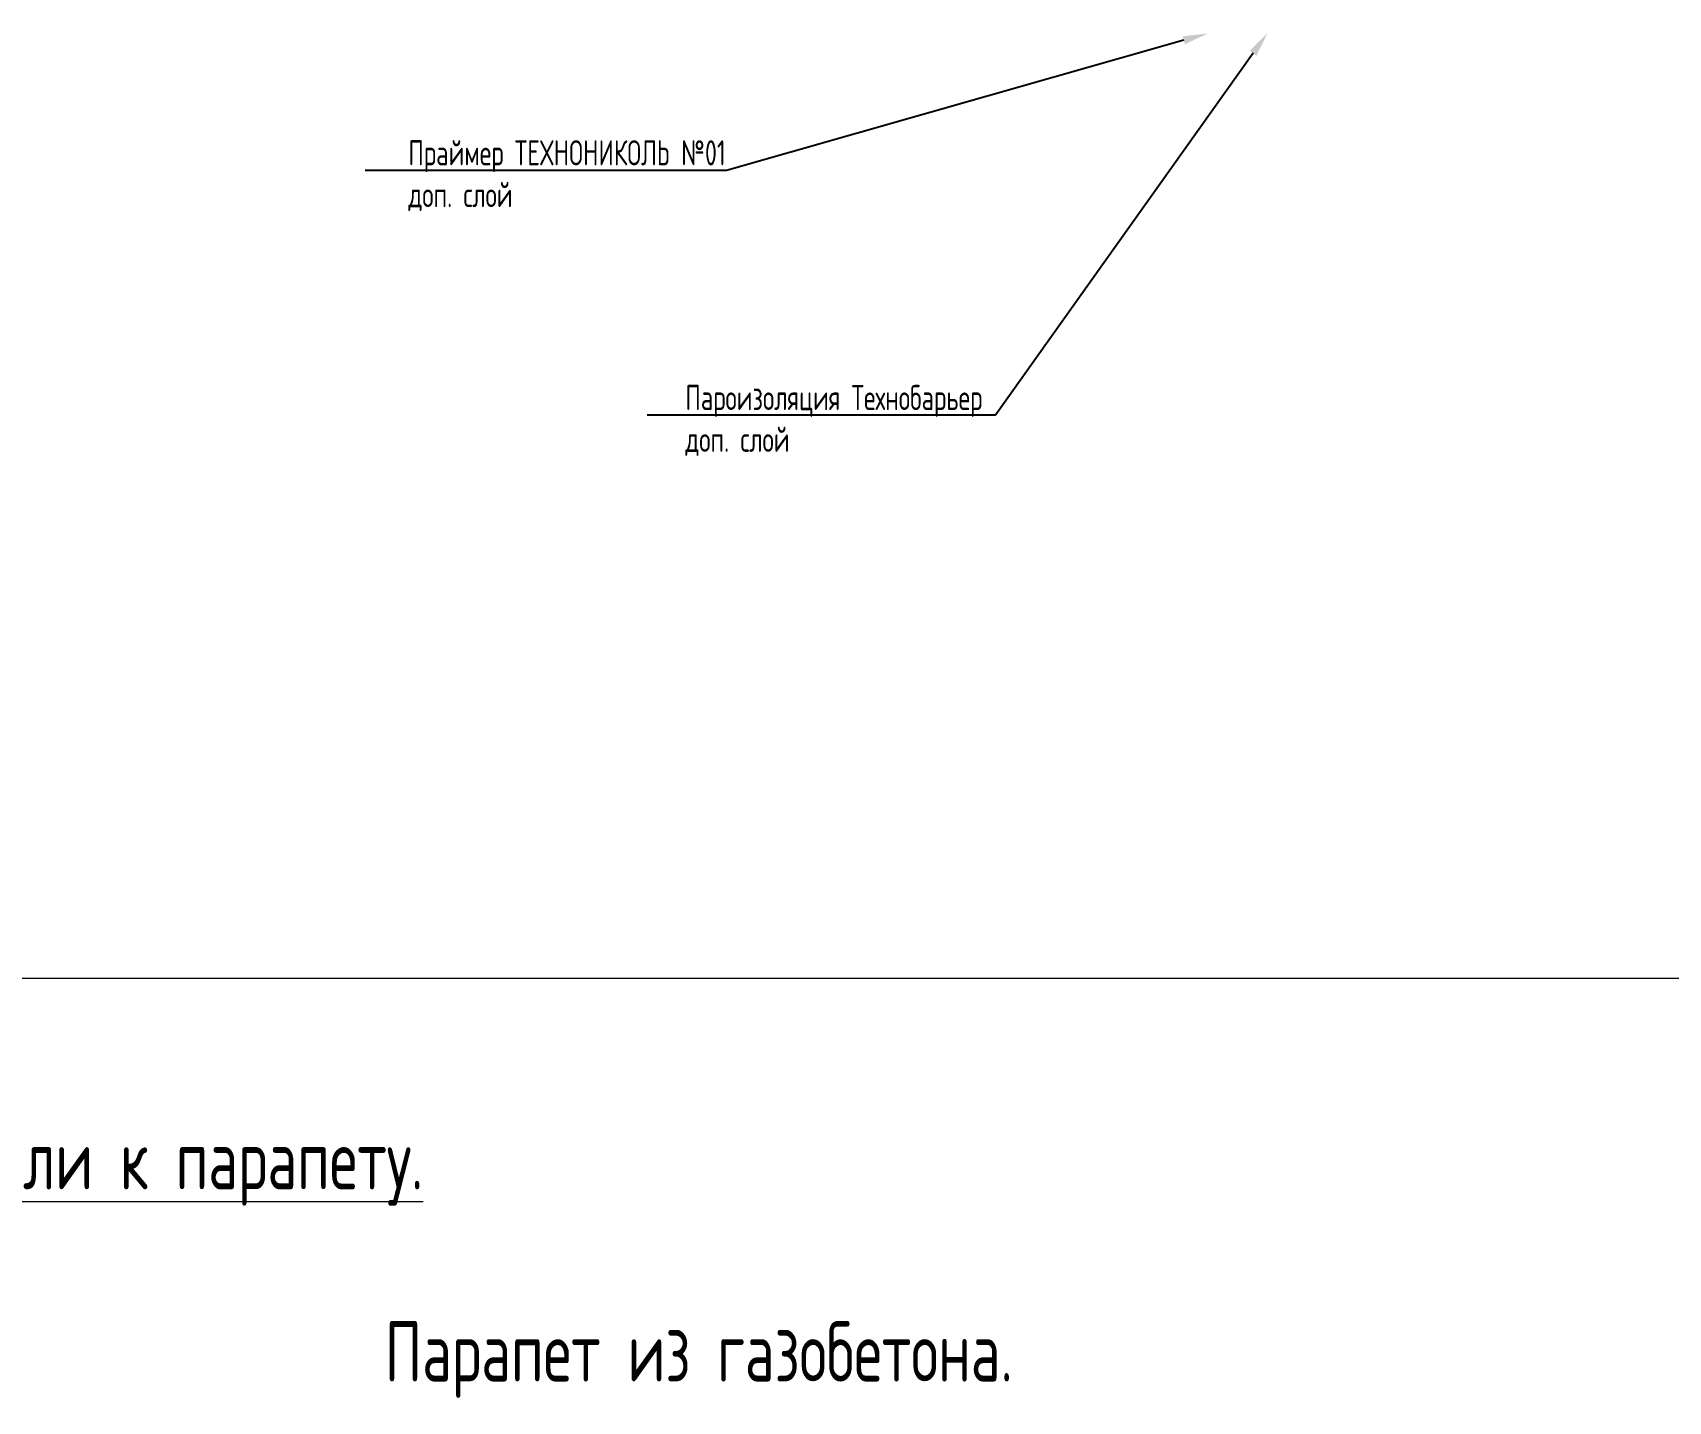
# Model space of a CAD drawing. Header units: millimetres. Extents: x -360149 to 682031, y -35655 to 209517.
# Drawn here: x 595349 to 599228, y 125278 to 128523 of the extents above; entities that cross this region are included whole.
import ezdxf
from ezdxf import colors
from ezdxf.entities.mleader import LeaderData, LeaderLine
from ezdxf.math import Vec2, Vec3

# ---------------------------------------------------------------- set-up
doc = ezdxf.new("R2010")
doc.units = ezdxf.units.MM
doc.header["$MEASUREMENT"] = 0
for name, color, linetype, lineweight in [('_0', 250, 'Continuous', 9), ('АР_Выноски АПР', 7, 'Continuous', 5), ('текст', 7, 'Continuous', 15)]:
    doc.layers.add(name, color=color, linetype=linetype, lineweight=lineweight)
doc.styles.add('ISOCPEUR', font='isocpeur.ttf', dxfattribs={"width": 0.7})

msp = doc.modelspace()

# ---------------------------------------------------------------- linework, layer by layer
at = {"layer": '_0', "color": 5, "ltscale": 500}
msp.add_lwpolyline([(591494.21, 126281.2), (605292, 126281.2), (605292, 121303.52), (591494.21, 121303.52)], close=True, dxfattribs=at)

# ---------------------------------------------------------------- texts
at = {"layer": 'текст', "ltscale": 100, "char_height": 142.7911, "attachment_point": 5, "style": 'ISOCPEUR'}
for s, insert, width in [('\\pxqc;{\\LУзел: Примыкание кровли к парапету.}', (595051.91, 125832.6, 0), 3874.8089), ('\\pxqc; Парапет из газобетона.', (596896.57, 125376.91, 0), 1702.9484)]:
    msp.add_mtext(s, dxfattribs=dict(at, insert=insert, width=width))

# ---------------------------------------------------------------- leaders
at = {"layer": 'АР_Выноски АПР'}
ml = msp.add_multileader_mtext('Standard', dxfattribs=at)
ml.set_content('Праймер ТЕХНОНИКОЛЬ №01\\Pдоп. слой', color=256, style='ISOCPEUR')
ml.set_leader_properties()
ml.build(insert=Vec2(0, 0))
ml.multileader.update_dxf_attribs({"text_left_attachment_type": 6, "text_right_attachment_type": 6, "dogleg_length": 100, "arrow_head_size": 59.5})
ctx = ml.context
ctx.base_point, ctx.char_height, ctx.arrow_head_size, ctx.landing_gap_size, ctx.plane_origin = Vec3(596233.45, 128196.83), 59.4963, 59.5, 5.95, Vec3(598128.36, 129208.71)
ctx.left_attachment, ctx.right_attachment = 6, 6
notes = []
notes.append((ctx, [(1, (1, 1, 0), (596993.81, 128196.83), (-1, 0), 23.8, [(0, [(598135.79, 128521.51)], 0, [])])]))
ctx.mtext.insert, ctx.mtext.width, ctx.mtext.flow_direction = Vec3(596239.4, 128268.23), 1101.7678, 5
ml = msp.add_multileader_mtext('Standard', dxfattribs=at)
ml.set_content('Пароизоляция Технобарьер\\Pдоп. слой', color=256, style='ISOCPEUR')
ml.set_leader_properties()
ml.build(insert=Vec2(0, 0))
ml.multileader.update_dxf_attribs({"text_left_attachment_type": 6, "text_right_attachment_type": 6, "dogleg_length": 100, "arrow_head_size": 59.5})
ctx = ml.context
ctx.base_point, ctx.char_height, ctx.arrow_head_size, ctx.landing_gap_size, ctx.plane_origin = Vec3(596890.34, 127616.51), 59.4963, 59.5, 5.95, Vec3(598270.02, 129210.43)
ctx.left_attachment, ctx.right_attachment = 6, 6
notes.append((ctx, [(1, (1, 1, 0), (597631.97, 127616.51), (-1, 0), 23.8, [(0, [(598277.45, 128523.23)], 0, [])])]))
ctx.mtext.insert, ctx.mtext.width, ctx.mtext.flow_direction = Vec3(596896.29, 127687.9), 1101.7678, 5
for ctx, leaders in notes:
    for number, flags, end, landing, length, lines in leaders:
        leader = LeaderData()
        leader.index, (leader.has_last_leader_line, leader.has_dogleg_vector, leader.attachment_direction) = number, flags
        leader.last_leader_point, leader.dogleg_vector, leader.dogleg_length = Vec3(end), Vec3(landing), length
        for number, points, colour, breaks in lines:
            line = LeaderLine()
            line.index, line.vertices, line.color, line.breaks = number, Vec3.list(points), colors.encode_raw_color(colour), breaks
            leader.lines.append(line)
        ctx.leaders.append(leader)

doc.saveas('drawing.dxf')
